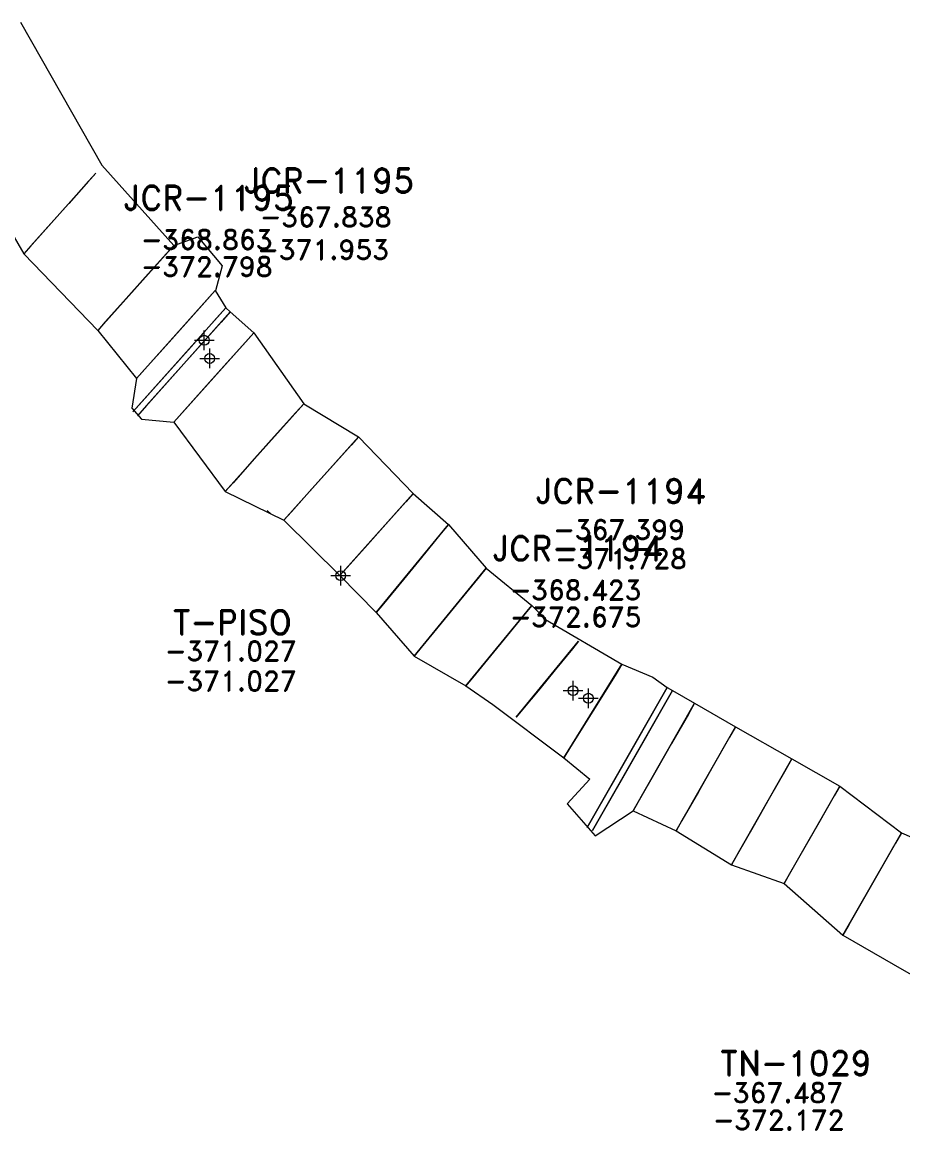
# Model space of a CAD drawing. Extents: x 0 to 99091, y -1812 to 13278.
# Drawn here: x 10693 to 10737.8, y 9858.3 to 9914.6 of the extents above; entities that cross this region are included whole.
import ezdxf
from ezdxf.enums import TextEntityAlignment as Align

# ---------------------------------------------------------------- set-up
doc = ezdxf.new("R2010")
doc.units = 0
doc.header["$MEASUREMENT"] = 0
doc.header["$PDMODE"] = 34
doc.header["$PDSIZE"] = 0.5
for name, color, linetype in [('F-450-7820-W-FI2', 7, 'Continuous'), ('F-450-7820-W-FIC', 226, 'Continuous'), ('F-450-7820-W-SCR', 1, 'Continuous'), ('F-450-7820-W-SEC', 1, 'Continuous')]:
    doc.layers.add(name, color=color, linetype=linetype)
doc.styles.add('ROMAND', font='ROMAND.SHX')
doc.styles.add('ROMANS', font='ROMANS.SHX', dxfattribs={"width": 2.5})

# ---------------------------------------------------------------- blocks, each defined once
blk = doc.blocks.new('F2')
at = {"lineweight": 0}
blk.add_point((0, 0), dxfattribs=at)
at = {"lineweight": 0, "style": 'ROMAND'}
for tag, height, p in [('NOMBRE', 1.25, (0.201, 6.617)), ('CIELO', 1, (0.136, 4.616)), ('PISO', 1, (0.136, 3.247))]:
    blk.add_attdef(tag, text='', height=height, dxfattribs=at).set_placement(p, align=Align.CENTER)
at = {"lineweight": 0, "style": 'ROMANS', "flags": 1}
for tag, p in [('MINA', (-0.074, -3.255)), ('LOCALIZACION', (-0.074, -4.928)), ('ESTRUCTURA', (-0.074, -6.618)), ('NIVEL', (-0.074, -8.29)), ('OBRA', (-0.074, -10.121)), ('FECHA', (-0.074, -11.793)), ('ATRAS', (-0.074, -13.483)), ('TOPOGRAFO', (2.675, -15.297))]:
    blk.add_attdef(tag, text='', height=1.25, dxfattribs=at).set_placement(p, align=Align.CENTER)

msp = doc.modelspace()

# ---------------------------------------------------------------- linework, layer by layer
at = {"layer": 'F-450-7820-W-SCR', "color": 1, "linetype": 'Continuous', "lineweight": 0, "flags": 128}
for points, elevation in [([(10692.966, 9914.61), (10697.105, 9907.333)], -368.195), ([(10692.966, 9914.61), (10697.105, 9907.333)], -372.395), ([(10688.541, 9910.708), (10693.131, 9902.821)], -372.395), ([(10688.541, 9910.708), (10693.131, 9902.821)], -368.195)]:
    msp.add_lwpolyline(points, dxfattribs=dict(at, elevation=elevation))
msp.add_lwpolyline([(10700.754, 9903.254), (10701.975, 9903.693), (10703.222, 9902.213), (10702.877, 9900.948)], dxfattribs=at)
at = {"layer": 'F-450-7820-W-SCR', "color": 1, "linetype": 'Continuous', "lineweight": 0}
for points in [[(10697.105, 9907.333, -372.395), (10700.754, 9903.254, -372.278)], [(10697.105, 9907.333, -368.195), (10700.754, 9903.254, -368.178)], [(10693.131, 9902.821, -368.423), (10696.891, 9898.928, -368.178), (10698.869, 9896.491, -368.096), (10698.619, 9894.982, -368.269), (10699.121, 9894.422, -368.261), (10700.766, 9894.262, -367.818), (10703.373, 9890.728, -367.203), (10706.358, 9889.269, -367.718), (10709.208, 9886.456, -367.011)], [(10693.131, 9902.821, -372.123), (10696.891, 9898.928, -372.278), (10698.869, 9896.491, -372.196), (10698.619, 9894.982, -372.069), (10699.121, 9894.422, -372.061), (10700.766, 9894.262, -372.018), (10703.373, 9890.728, -372.103), (10706.358, 9889.269, -372.118), (10709.208, 9886.456, -372.311)], [(10702.866, 9900.967, -372.196), (10703.411, 9900.077, -372.069), (10703.635, 9899.877, -372.061), (10704.828, 9898.812, -372.018), (10707.369, 9895.203, -372.103), (10710.154, 9893.52, -372.118), (10712.937, 9890.634, -372.311)], [(10702.866, 9900.967, -368.096), (10703.411, 9900.077, -368.269), (10703.635, 9899.877, -368.261), (10704.828, 9898.812, -367.818), (10707.369, 9895.203, -367.203), (10710.154, 9893.52, -367.718), (10712.937, 9890.634, -367.011)], [(10712.937, 9890.634, -372.311), (10714.731, 9889.061, -371.929), (10716.653, 9886.839, -371.849), (10718.969, 9884.941, -371.562), (10719.668, 9884.232, -371.665)], [(10712.937, 9890.634, -367.011), (10714.731, 9889.061, -367.329), (10716.653, 9886.839, -367.149), (10718.969, 9884.941, -367.162), (10719.668, 9884.232, -367.065)], [(10705.505, 9889.77, -372.201), (10705.712, 9889.584, -372.207)], [(10705.505, 9889.77, -367.401), (10705.712, 9889.584, -367.379)], [(10709.208, 9886.456, -372.311), (10711.055, 9884.575, -371.929), (10712.977, 9882.353, -371.849), (10715.609, 9880.842, -371.562), (10716.98, 9879.898, -371.665)], [(10709.208, 9886.456, -367.011), (10711.055, 9884.575, -367.329), (10712.977, 9882.353, -367.149), (10715.609, 9880.842, -367.162), (10716.98, 9879.898, -367.065)], [(10719.668, 9884.232, -367.065), (10723.545, 9881.945, -367.201)], [(10719.668, 9884.232, -371.665), (10723.545, 9881.945, -371.801)], [(10723.545, 9881.945, -367.201), (10723.545, 9881.945, -367.201), (10725.127, 9881.292, -367.031), (10725.859, 9880.758, -367.13), (10726.119, 9880.609, -367.13), (10727.248, 9879.964, -367.528), (10729.331, 9878.772, -367.625), (10732.196, 9877.134, -368.02), (10734.626, 9875.743, -368.416), (10737.763, 9873.373, -368.711), (10741.087, 9871.933, -368.606), (10743.951, 9870.294, -368.202), (10746.32, 9868.594, -367.898), (10747.366, 9867.693, -367.356)], [(10723.545, 9881.945, -371.801), (10723.545, 9881.945, -371.801), (10725.127, 9881.292, -371.531), (10725.859, 9880.758, -371.63), (10726.119, 9880.609, -371.63), (10727.248, 9879.964, -372.028), (10729.331, 9878.772, -372.025), (10732.196, 9877.134, -372.32), (10734.626, 9875.743, -372.416), (10737.763, 9873.373, -372.311), (10741.087, 9871.933, -372.206), (10743.951, 9870.294, -372.102), (10746.32, 9868.594, -372.098), (10747.366, 9867.693, -371.256)], [(10716.98, 9879.898, -371.665), (10716.98, 9879.898, -371.665), (10720.594, 9877.186, -371.801)], [(10716.98, 9879.898, -367.065), (10716.98, 9879.898, -367.065), (10720.594, 9877.186, -367.201)], [(10720.594, 9877.186, -367.201), (10720.594, 9877.186, -367.201), (10721.913, 9876.099, -367.031), (10720.768, 9874.843, -367.13), (10722.197, 9873.215, -367.13), (10724.12, 9874.495, -367.528), (10726.303, 9873.477, -367.625), (10729.117, 9871.752, -368.02), (10731.796, 9870.796, -368.416), (10734.784, 9868.165, -368.711), (10737.909, 9866.377, -368.606), (10740.774, 9864.739, -368.202), (10743.49, 9863.646, -367.898), (10743.576, 9863.597, -367.897)], [(10720.594, 9877.186, -371.801), (10720.594, 9877.186, -371.801), (10721.913, 9876.1, -371.531), (10720.768, 9874.843, -371.63), (10722.197, 9873.215, -371.63), (10724.12, 9874.495, -372.028), (10726.303, 9873.477, -372.025), (10729.117, 9871.752, -372.32), (10731.796, 9870.796, -372.416), (10734.784, 9868.165, -372.311), (10737.909, 9866.377, -372.206), (10740.774, 9864.739, -372.102), (10743.49, 9863.646, -372.098), (10743.576, 9863.597, -372.097)]]:
    msp.add_polyline3d(points, dxfattribs=at)
at = {"layer": 'F-450-7820-W-SEC', "color": 5, "linetype": 'Continuous', "lineweight": 0}
for points in [[(10693.131, 9902.821, -372.123), (10696.794, 9906.924, -372.123), (10696.794, 9906.924, -369.977), (10696.427, 9906.514, -368.889), (10695.42, 9905.386, -368.423), (10694.504, 9904.36, -368.423), (10693.497, 9903.232, -368.889), (10693.131, 9902.821, -369.977), (10693.131, 9902.821, -372.123)], [(10696.891, 9898.928, -372.278), (10700.754, 9903.254, -372.278), (10700.754, 9903.254, -369.9), (10700.367, 9902.822, -368.695), (10699.305, 9901.632, -368.178), (10698.339, 9900.55, -368.178), (10697.277, 9899.36, -368.695), (10696.891, 9898.928, -369.9), (10696.891, 9898.928, -372.278)], [(10698.869, 9896.491, -372.196), (10702.866, 9900.967, -372.196), (10702.866, 9900.967, -369.818), (10702.466, 9900.519, -368.612), (10701.367, 9899.288, -368.096), (10700.368, 9898.169, -368.096), (10699.269, 9896.938, -368.612), (10698.869, 9896.491, -369.818), (10698.869, 9896.491, -372.196)], [(10698.683, 9894.781, -372.069), (10703.411, 9900.077, -372.069), (10703.411, 9900.077, -369.865), (10702.939, 9899.547, -368.748), (10701.638, 9898.091, -368.269), (10700.456, 9896.767, -368.269), (10699.156, 9895.31, -368.748), (10698.683, 9894.781, -369.865), (10698.683, 9894.781, -372.069)], [(10698.906, 9894.581, -372.061), (10703.635, 9899.877, -372.061), (10703.635, 9899.877, -369.857), (10703.162, 9899.348, -368.74), (10701.862, 9897.891, -368.261), (10700.68, 9896.567, -368.261), (10699.379, 9895.111, -368.74), (10698.906, 9894.581, -369.857), (10698.906, 9894.581, -372.061)], [(10700.766, 9894.262, -372.018), (10704.828, 9898.812, -372.018), (10704.828, 9898.812, -369.582), (10704.422, 9898.357, -368.347), (10703.305, 9897.106, -367.818), (10702.289, 9895.968, -367.818), (10701.172, 9894.717, -368.347), (10700.766, 9894.262, -369.582), (10700.766, 9894.262, -372.018)], [(10703.373, 9890.728, -372.103), (10707.369, 9895.203, -372.103), (10707.369, 9895.203, -369.261), (10706.969, 9894.756, -367.821), (10705.87, 9893.525, -367.203), (10704.871, 9892.406, -367.203), (10703.772, 9891.175, -367.821), (10703.373, 9890.728, -369.261), (10703.373, 9890.728, -372.103)], [(10706.358, 9889.269, -372.118), (10710.154, 9893.52, -372.118), (10710.154, 9893.52, -369.566), (10709.775, 9893.095, -368.272), (10708.731, 9891.926, -367.718), (10707.782, 9890.863, -367.718), (10706.738, 9889.694, -368.272), (10706.358, 9889.269, -369.566), (10706.358, 9889.269, -372.118)], [(10709.208, 9886.456, -372.311), (10712.937, 9890.634, -372.311), (10712.937, 9890.634, -369.237), (10712.564, 9890.216, -367.678), (10711.539, 9889.067, -367.011), (10710.606, 9888.023, -367.011), (10709.581, 9886.874, -367.678), (10709.208, 9886.456, -369.237), (10709.208, 9886.456, -372.311)], [(10711.055, 9884.575, -371.929), (10714.731, 9889.061, -371.929), (10714.731, 9889.061, -369.261), (10714.364, 9888.612, -367.909), (10713.353, 9887.378, -367.329), (10712.434, 9886.257, -367.329), (10711.422, 9885.023, -367.909), (10711.055, 9884.575, -369.261), (10711.055, 9884.575, -371.929)], [(10712.977, 9882.353, -371.849), (10716.653, 9886.839, -371.849), (10716.653, 9886.839, -369.123), (10716.285, 9886.391, -367.741), (10715.274, 9885.157, -367.149), (10714.355, 9884.036, -367.149), (10713.344, 9882.802, -367.741), (10712.977, 9882.353, -369.123), (10712.977, 9882.353, -371.849)], [(10715.609, 9880.842, -371.562), (10718.969, 9884.941, -371.562), (10718.969, 9884.941, -369.01), (10718.633, 9884.531, -367.717), (10717.709, 9883.404, -367.162), (10716.869, 9882.379, -367.162), (10715.945, 9881.252, -367.717), (10715.609, 9880.842, -369.01), (10715.609, 9880.842, -371.562)], [(10718.179, 9879.254, -371.476), (10721.348, 9883.121, -371.476), (10721.348, 9883.121, -369.04), (10721.031, 9882.734, -367.805), (10720.16, 9881.671, -367.276), (10719.367, 9880.704, -367.276), (10718.496, 9879.64, -367.805), (10718.179, 9879.254, -369.04), (10718.179, 9879.254, -371.476)], [(10720.594, 9877.186, -371.801), (10723.545, 9881.945, -371.801), (10723.545, 9881.945, -369.133), (10723.25, 9881.469, -367.78), (10722.438, 9880.161, -367.201), (10721.701, 9878.971, -367.201), (10720.889, 9877.662, -367.78), (10720.594, 9877.186, -369.133), (10720.594, 9877.186, -371.801)], [(10721.788, 9873.64, -371.63), (10725.859, 9880.758, -371.63), (10725.859, 9880.758, -369.02), (10725.452, 9880.046, -367.697), (10724.332, 9878.089, -367.13), (10723.314, 9876.31, -367.13), (10722.195, 9874.352, -367.697), (10721.788, 9873.64, -369.02), (10721.788, 9873.64, -371.63)], [(10722.048, 9873.491, -371.63), (10726.119, 9880.609, -371.63), (10726.119, 9880.609, -369.02), (10725.712, 9879.897, -367.697), (10724.593, 9877.94, -367.13), (10723.575, 9876.161, -367.13), (10722.455, 9874.203, -367.697), (10722.048, 9873.491, -369.02), (10722.048, 9873.491, -371.63)], [(10724.12, 9874.495, -372.028), (10727.248, 9879.964, -372.028), (10727.248, 9879.964, -369.418), (10726.935, 9879.417, -368.095), (10726.075, 9877.913, -367.528), (10725.293, 9876.546, -367.528), (10724.433, 9875.042, -368.095), (10724.12, 9874.495, -369.418), (10724.12, 9874.495, -372.028)], [(10726.303, 9873.477, -372.025), (10729.331, 9878.772, -372.025), (10729.331, 9878.772, -369.473), (10729.028, 9878.243, -368.179), (10728.195, 9876.787, -367.625), (10727.438, 9875.463, -367.625), (10726.605, 9874.007, -368.179), (10726.303, 9873.477, -369.473), (10726.303, 9873.477, -372.025)], [(10729.117, 9871.752, -372.32), (10732.196, 9877.134, -372.32), (10732.196, 9877.134, -369.826), (10731.888, 9876.596, -368.562), (10731.041, 9875.116, -368.02), (10730.272, 9873.77, -368.02), (10729.425, 9872.29, -368.562), (10729.117, 9871.752, -369.826), (10729.117, 9871.752, -372.32)], [(10731.796, 9870.796, -372.416), (10734.626, 9875.743, -372.416), (10734.626, 9875.743, -370.096), (10734.343, 9875.249, -368.92), (10733.565, 9873.888, -368.416), (10732.857, 9872.651, -368.416), (10732.079, 9871.29, -368.92), (10731.796, 9870.796, -370.096), (10731.796, 9870.796, -372.416)], [(10734.784, 9868.165, -372.311), (10737.763, 9873.373, -372.311), (10737.763, 9873.373, -370.223), (10737.465, 9872.852, -369.165), (10736.646, 9871.42, -368.711), (10735.901, 9870.118, -368.711), (10735.082, 9868.686, -369.165), (10734.784, 9868.165, -370.223), (10734.784, 9868.165, -372.311)]]:
    msp.add_polyline3d(points, dxfattribs=at)

# ---------------------------------------------------------------- block references
at = {"layer": 'F-450-7820-W-FI2', "color": 2, "linetype": 'Continuous', "lineweight": 0}
for p, values in [((10702.306, 9898.43, -368.863), {'NOMBRE': 'JCR-1195', 'CIELO': '-368.863', 'PISO': '-372.798'}), ((10721.067, 9880.606, -368.423), {'NOMBRE': 'JCR-1194', 'CIELO': '-368.423', 'PISO': '-372.675'})]:
    msp.add_blockref('F2', p, dxfattribs=at).add_auto_attribs(values)
at = {"layer": 'F-450-7820-W-FIC', "color": 5, "linetype": 'Continuous', "lineweight": 0}
ref = msp.add_blockref('F2', (10702.587, 9897.502, -367.838), dxfattribs=at)
ref.add_attrib('NOMBRE', 'JCR-1195', dxfattribs={"layer": '0', "lineweight": 0, "height": 1.25, "style": 'ROMAND'}).set_placement((10708.622, 9905.931, -367.838), align=Align.CENTER)
ref.add_attrib('CIELO', '-367.838', dxfattribs={"layer": '0', "lineweight": 0, "height": 1, "style": 'ROMAND'}).set_placement((10708.494, 9904.203, -367.838), align=Align.CENTER)
ref.add_attrib('PISO', '-371.953', dxfattribs={"layer": '0', "lineweight": 0, "height": 1, "style": 'ROMAND'}).set_placement((10708.366, 9902.539, -367.838), align=Align.CENTER)
ref = msp.add_blockref('F2', (10721.848, 9880.22, -367.399), dxfattribs=at)
ref.add_attrib('NOMBRE', 'JCR-1194', dxfattribs={"layer": '0', "lineweight": 0, "height": 1.25, "style": 'ROMAND'}).set_placement((10723.464, 9890.136, -367.399), align=Align.CENTER)
ref.add_attrib('CIELO', '-367.399', dxfattribs={"layer": '0', "lineweight": 0, "height": 1, "style": 'ROMAND'}).set_placement((10723.419, 9888.295, -367.399), align=Align.CENTER)
ref.add_attrib('PISO', '-371.728', dxfattribs={"layer": '0', "lineweight": 0, "height": 1, "style": 'ROMAND'}).set_placement((10723.509, 9886.814, -367.399), align=Align.CENTER)
ref = msp.add_blockref('F2', (10709.247, 9886.455, -371.027), dxfattribs=at)
ref.add_attrib('NOMBRE', 'T-PISO', dxfattribs={"layer": '0', "lineweight": 0, "height": 1.25, "style": 'ROMAND'}).set_placement((10703.736, 9883.453, -371.027), align=Align.CENTER)
ref.add_attrib('CIELO', '-371.027', dxfattribs={"layer": '0', "lineweight": 0, "height": 1, "style": 'ROMAND'}).set_placement((10703.67, 9882.12, -371.027), align=Align.CENTER)
ref.add_attrib('PISO', '-371.027', dxfattribs={"layer": '0', "lineweight": 0, "height": 1, "style": 'ROMAND'}).set_placement((10703.67, 9880.593, -371.027), align=Align.CENTER)
ref = msp.add_blockref('F2', (10753.064, 9861.05, -367.487), dxfattribs=at)
ref.add_attrib('NOMBRE', 'TN-1029', dxfattribs={"layer": '0', "lineweight": 0, "height": 1.25, "style": 'ROMAND'}).set_placement((10732.403, 9861.031, -367.487), align=Align.CENTER)
ref.add_attrib('CIELO', '-367.487', dxfattribs={"layer": '0', "lineweight": 0, "height": 1, "style": 'ROMAND'}).set_placement((10731.457, 9859.648, -367.487), align=Align.CENTER)
ref.add_attrib('PISO', '-372.172', dxfattribs={"layer": '0', "lineweight": 0, "height": 1, "style": 'ROMAND'}).set_placement((10731.525, 9858.264, -367.487), align=Align.CENTER)

doc.saveas('drawing.dxf')
